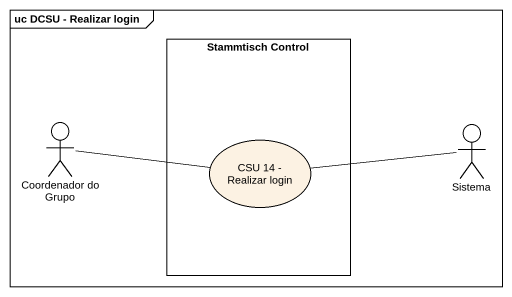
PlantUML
@startuml
mainframe uc DCSU - Realizar login
rectangle "Stammtisch Control" as Stammtisch_Control {
  usecase "CSU 14 - Realizar login" as CSU_14_Realizar_login
}
actor "Coordenador do Grupo" as Coordenador_do_Grupo
actor Sistema
Coordenador_do_Grupo -right- CSU_14_Realizar_login
Sistema -left- CSU_14_Realizar_login
@enduml
